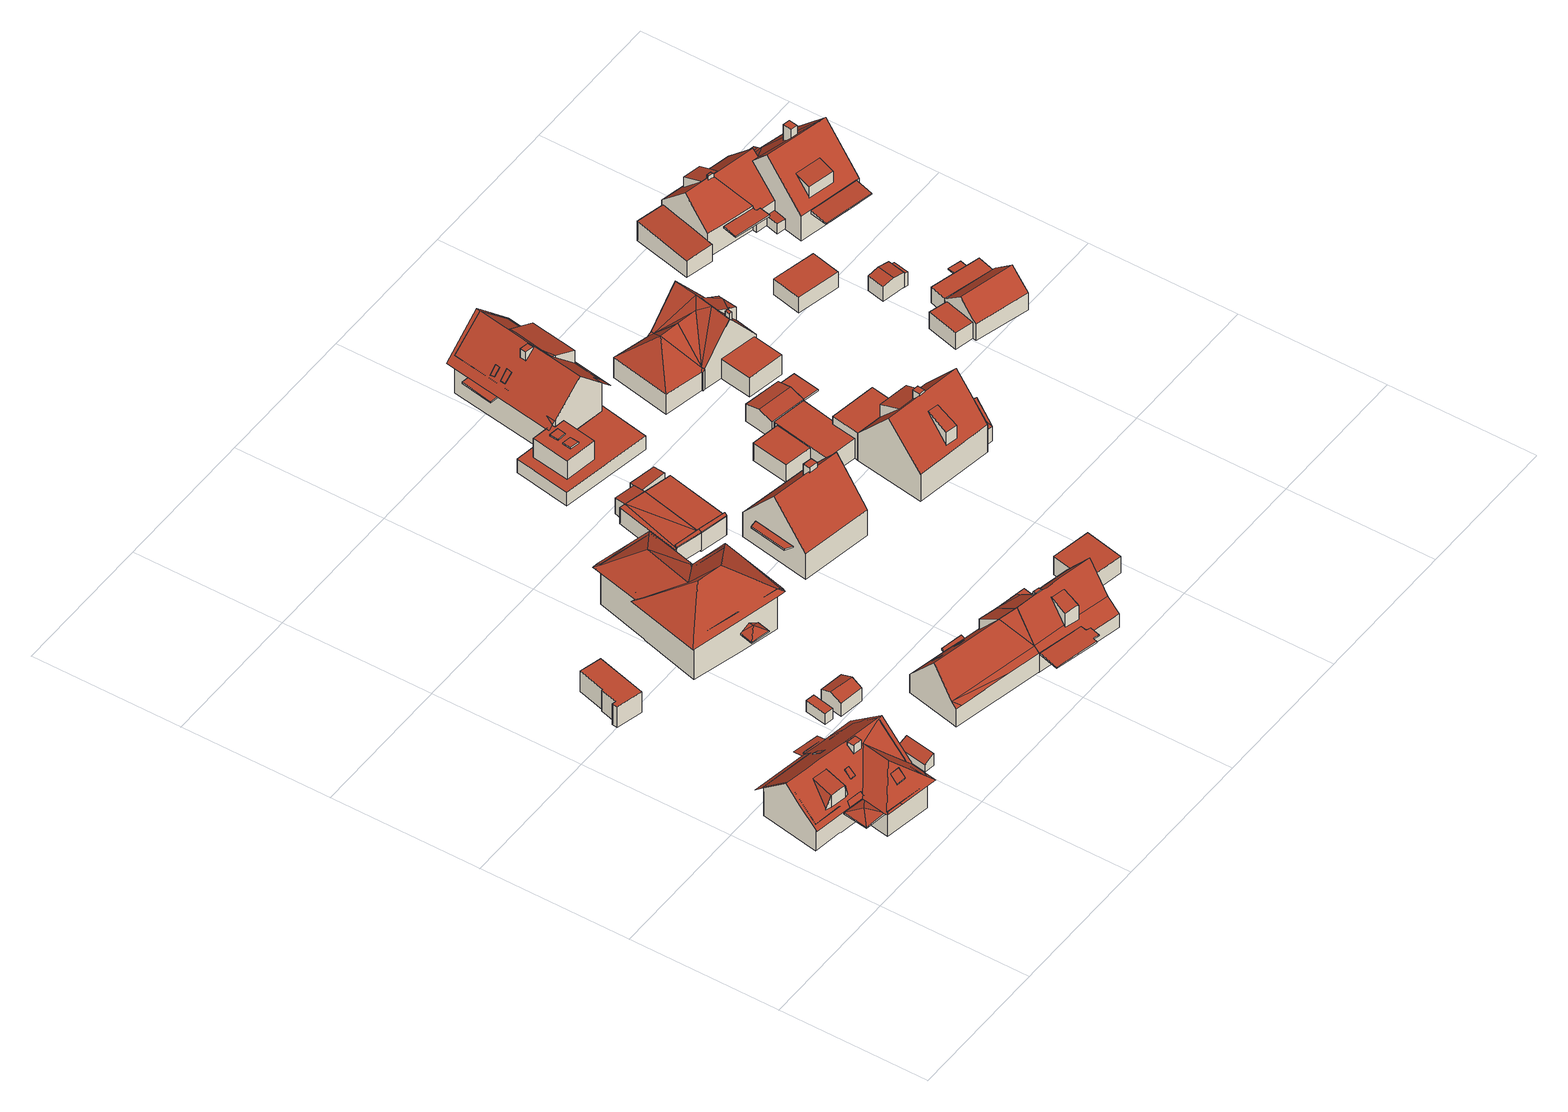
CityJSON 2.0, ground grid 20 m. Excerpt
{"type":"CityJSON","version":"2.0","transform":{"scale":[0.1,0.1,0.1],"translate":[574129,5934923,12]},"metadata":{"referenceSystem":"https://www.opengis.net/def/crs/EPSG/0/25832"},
"CityObjects":{
"building1":{"type":"Building","attributes":{"Grundfläche 2D":"144.623193","Grundhöhe NN":"14.460"},"children":["building1-1","building1-2","building1-3","building1-4","building1-5","building1-6"],"geometry":[{"type":"Solid","lod":"3","boundaries":[[[[0,1,2,3,4,5,6]],[[7,8,9,10,11,4,3,2,12,13,14,15,16]],[[17,18,1,0,6]],[[2,1,18,17,19,20]],[[21,2,20,19,22,23,24]],[[25,14,13,12,2,21,24]],[[26,27,28,29,8,7,16,15,14,25,24,30,31,32]],[[31,33,34,27,26,32]],[[35,36,37,38,39]],[[40,41,42,26,43,35,39,44]],[[45,46,47,42,41]],[[48,7,49,46,45,50]],[[51,52,53,54,55,56,48,50,57]],[[58,59,60,61,0,62,3,53,52,63]],[[64,61,60,65]],[[66,18,64,65,67]],[[20,66,67,68]],[[69,70,25,21,71,20,68]],[[72,70,69,73]],[[37,32,74,72,73,75,76,38]],[[59,58,63,52,51,57,50,45,41,40,44,39,38,76,75,73,69,68,67,65,60]],[[7,48,56,55,54,53,3,4,11,10,9,8]],[[4,3,62,0,5]],[[5,61,6]],[[0,61,5]],[[17,6,61,64,18]],[[19,17,18,66,20]],[[20,71,21,24,23,22,19]],[[32,31,30,24,25,70,72,74]],[[24,21,25]],[[37,36,35,43,26,27,34,33,31,32]],[[47,46,49,7,8,29,28,27,26,42]]]],"semantics":{"surfaces":[{"type":"RoofSurface"},{"type":"WallSurface"},{"type":"GroundSurface"}],"values":[[0,0,0,0,0,0,0,0,1,1,1,1,1,1,1,1,1,1,1,1,2,0,0,0,0,0,0,0,0,0,0,0]]}}]},
"building1-1":{"type":"BuildingInstallation","parents":["building1"],"geometry":[{"type":"MultiSurface","lod":"3","boundaries":[[[77,78,79,80]],[[81,82,77,80]],[[82,83,78,77]],[[79,78,83,12,84]],[[13,81,80,79,84]]],"semantics":{"surfaces":[{"type":"RoofSurface"},{"type":"WallSurface"}],"values":[0,1,1,1,1]}}]},
"building1-2":{"type":"BuildingInstallation","parents":["building1"],"geometry":[{"type":"MultiSurface","lod":"3","boundaries":[[[85,86,87,88]],[[85,88,89,90]],[[91,89,88,87]],[[86,85,90,92]],[[92,91,87,86]]],"semantics":{"surfaces":[{"type":"RoofSurface"},{"type":"WallSurface"}],"values":[0,1,1,1,1]}}]},
"building1-3":{"type":"BuildingInstallation","parents":["building1"],"geometry":[{"type":"MultiSurface","lod":"3","boundaries":[[[93,94,95,96]],[[96,95,97,98]],[[93,96,98,99]],[[94,93,99,100]],[[95,94,100,97]]],"semantics":{"surfaces":[{"type":"RoofSurface"},{"type":"WallSurface"}],"values":[0,1,1,1,1]}}]},
"building1-4":{"type":"BuildingInstallation","parents":["building1"],"geometry":[{"type":"MultiSurface","lod":"3","boundaries":[[[101,102,103,104,105,106,107,108,109]],[[105,110,106]],[[110,107,106]],[[102,111,103]],[[103,111,112]],[[103,112,113,105,104]],[[110,105,113]]],"semantics":{"surfaces":[{"type":"RoofSurface"},{"type":"WallSurface"}],"values":[0,0,0,0,1,1,1]}}]},
"building1-5":{"type":"BuildingInstallation","parents":["building1"],"geometry":[{"type":"MultiSurface","lod":"3","boundaries":[[[114,115,116,117]],[[115,114,118,119]],[[117,116,120,121]],[[114,117,121,118]],[[116,115,119,120]]],"semantics":{"surfaces":[{"type":"RoofSurface"},{"type":"WallSurface"}],"values":[0,1,1,1,1]}}]},
"building1-6":{"type":"BuildingInstallation","parents":["building1"],"geometry":[{"type":"MultiSurface","lod":"3","boundaries":[[[122,123,124]],[[123,122,125,126]],[[124,127,122]],[[125,122,127]],[[124,123,128,129]],[[130,127,124,129]],[[125,127,130,131]],[[125,131,132,128,123,126]],[[128,132,131,130,129]]],"semantics":{"surfaces":[{"type":"RoofSurface"},{"type":"WallSurface"},{"type":"OuterCeilingSurface"}],"values":[0,0,0,0,1,1,1,1,2]}}]},
"building2":{"type":"Building","attributes":{"Grundfläche 2D":"21.854459","Grundhöhe NN":"14.136"},"geometry":[{"type":"Solid","lod":"3","boundaries":[[[[133,134,135,136,137,138,139,140]],[[135,134,141,142]],[[136,135,142,143]],[[137,136,143,144]],[[138,137,144,145]],[[139,138,145,146]],[[140,139,146,147]],[[133,140,147,148]],[[134,133,148,141]],[[141,148,147,146,145,144,143,142]]]],"semantics":{"surfaces":[{"type":"RoofSurface"},{"type":"WallSurface"},{"type":"GroundSurface"}],"values":[[0,1,1,1,1,1,1,1,1,2]]}}]},
"building3":{"type":"Building","attributes":{"Grundfläche 2D":"6.042945","Grundhöhe NN":"14.460"},"geometry":[{"type":"Solid","lod":"3","boundaries":[[[[149,150,151,152]],[[153,154,152,151]],[[154,155,149,152]],[[155,156,150,149]],[[156,153,151,150]],[[156,155,154,153]]]],"semantics":{"surfaces":[{"type":"RoofSurface"},{"type":"WallSurface"},{"type":"GroundSurface"}],"values":[[0,1,1,1,1,2]]}}]},
"building4":{"type":"Building","attributes":{"Grundfläche 2D":"3.688129","Grundhöhe NN":"14.318"},"geometry":[{"type":"Solid","lod":"3","boundaries":[[[[157,158,159,160]],[[161,162,160,159]],[[162,163,157,160]],[[163,164,158,157]],[[164,161,159,158]],[[164,163,162,161]]]],"semantics":{"surfaces":[{"type":"RoofSurface"},{"type":"WallSurface"},{"type":"GroundSurface"}],"values":[[0,1,1,1,1,2]]}}]},
"building5":{"type":"Building","attributes":{"Grundfläche 2D":"10.468115","Grundhöhe NN":"14.235"},"geometry":[{"type":"Solid","lod":"3","boundaries":[[[[165,166,167,168]],[[169,165,168,170]],[[170,168,167,171,172]],[[169,170,172,173]],[[166,165,169,173,174]],[[167,166,174,171]],[[172,171,174,173]]]],"semantics":{"surfaces":[{"type":"RoofSurface"},{"type":"WallSurface"},{"type":"GroundSurface"}],"values":[[0,0,1,1,1,1,2]]}}]},
"building6":{"type":"Building","attributes":{"Grundfläche 2D":"159.692305","Grundhöhe NN":"14.074"},"children":["building6-1"],"geometry":[{"type":"Solid","lod":"3","boundaries":[[[[175,176,177,178,179,180]],[[176,175,180,181,182,183,184,185]],[[186,180,179,178,187,188]],[[189,187,190,191,192]],[[187,189,192,186,188]],[[191,190,193,194,195,196,192]],[[197,186,192,196,195,198,199]],[[186,197,199,200,201]],[[181,202,200,183,182]],[[180,186,201,200,202,181]],[[203,179,204,205,206]],[[207,189,188,203,206,208]],[[209,191,207,208,210]],[[211,212,213,214,182,202,201,197,215,196,209,210,216]],[[217,218,219,214,213,220,221]],[[205,204,175,217,221]],[[221,220,213,212,211,216,210,208,206,205]],[[176,185,177]],[[177,185,217,175]],[[179,178,177,175,204]],[[203,188,187,178,179]],[[187,189,207,190]],[[187,188,189]],[[190,207,193]],[[193,191,209,194]],[[207,191,193]],[[194,198,195]],[[198,194,209,196]],[[199,198,196,215,197]],[[201,200,199,197]],[[200,202,182,183]],[[202,200,201]],[[214,219,218,217,185,184,183,182]]]],"semantics":{"surfaces":[{"type":"RoofSurface"},{"type":"WallSurface"},{"type":"GroundSurface"}],"values":[[0,0,0,0,0,0,0,0,0,0,1,1,1,1,1,1,2,0,0,0,0,0,0,0,0,0,0,0,0,0,0,0,0]]}}]},
"building6-1":{"type":"BuildingInstallation","parents":["building6"],"geometry":[{"type":"MultiSurface","lod":"3","boundaries":[[[222,223,224]],[[225,222,224]],[[226,224,223]],[[227,224,226]],[[227,225,224]],[[228,223,222,229]],[[226,223,228,230]],[[230,231,227,226]],[[229,222,225,227,231]],[[229,231,230,228]]],"semantics":{"surfaces":[{"type":"RoofSurface"},{"type":"WallSurface"},{"type":"OuterCeilingSurface"}],"values":[0,0,0,0,0,1,1,1,1,2]}}]},
"building7":{"type":"Building","attributes":{"Grundfläche 2D":"95.087217","Grundhöhe NN":"14.349"},"children":["building7-1","building7-2","building7-3","building7-4"],"geometry":[{"type":"Solid","lod":"3","boundaries":[[[[232,233,234,235,236,237,238,239,240]],[[235,234,241]],[[242,243,234,233]],[[241,234,243]],[[244,245,242]],[[245,246,242]],[[246,247,243,242]],[[240,239,238,248,249,232]],[[250,244,242,233,232,249,251]],[[247,246,245,244,250,252]],[[248,238,237,236,235,241,243,247,252,253]],[[248,253,252,250,251,249]]]],"semantics":{"surfaces":[{"type":"RoofSurface"},{"type":"WallSurface"},{"type":"GroundSurface"}],"values":[[0,0,0,0,0,0,0,1,1,1,1,2]]}}]},
"building7-1":{"type":"BuildingInstallation","parents":["building7"],"geometry":[{"type":"MultiSurface","lod":"3","boundaries":[[[254,255,256,257,258,259]],[[256,255,260]],[[261,262,254,259]],[[259,258,257,263,261]],[[255,254,262,264]],[[264,265,260,255]],[[257,256,260,265,263]]],"semantics":{"surfaces":[{"type":"RoofSurface"},{"type":"WallSurface"}],"values":[0,0,1,1,1,1,1]}}]},
"building7-2":{"type":"BuildingInstallation","parents":["building7"],"geometry":[{"type":"MultiSurface","lod":"3","boundaries":[[[266,267,235,268,269]],[[269,268,236,270]],[[266,269,270,271]],[[235,267,266,271,272]],[[235,236,268]]],"semantics":{"surfaces":[{"type":"RoofSurface"},{"type":"WallSurface"}],"values":[0,1,1,1,1]}}]},
"building7-3":{"type":"BuildingInstallation","parents":["building7"],"geometry":[{"type":"MultiSurface","lod":"3","boundaries":[[[273,274,275,276]],[[275,274,277,278]],[[274,273,279,277]],[[276,275,278,280]],[[273,276,280,279]]],"semantics":{"surfaces":[{"type":"RoofSurface"},{"type":"WallSurface"}],"values":[0,1,1,1,1]}}]},
"building7-4":{"type":"BuildingInstallation","parents":["building7"],"geometry":[{"type":"MultiSurface","lod":"3","boundaries":[[[281,282,240,239]],[[283,284,240,282]],[[284,285,239,240]],[[285,286,281,239]],[[286,283,282,281]],[[283,286,285,284]]],"semantics":{"surfaces":[{"type":"RoofSurface"},{"type":"WallSurface"},{"type":"OuterCeilingSurface"}],"values":[0,1,1,1,1,2]}}]},
"building8":{"type":"Building","attributes":{"Grundfläche 2D":"89.660146","Grundhöhe NN":"14.212"},"children":["building8-1","building8-2","building8-3","building8-4","building8-5"],"geometry":[{"type":"Solid","lod":"3","boundaries":[[[[287,288,289,290,291,292,293,294,295,243,296,247]],[[297,298,299,241,243,295,294,293,300,301]],[[302,303,297,301,300]],[[304,305,238,237,236,235,299,298,297,303]],[[241,299,235]],[[247,306,307,308,309,289,288,287]],[[310,290,289,309,308]],[[292,291,290,310,311]],[[293,292,311,312]],[[300,293,312,313]],[[302,300,313,314]],[[238,305,304,303,302,314,315]],[[306,247,296,243,241,235,236,237,238,315,316]],[[311,310,308,307,306,316,315,314,313,312]]]],"semantics":{"surfaces":[{"type":"RoofSurface"},{"type":"WallSurface"},{"type":"GroundSurface"}],"values":[[0,0,0,0,0,1,1,1,1,1,1,1,1,2]]}}]},
"building8-1":{"type":"BuildingInstallation","parents":["building8"],"geometry":[{"type":"MultiSurface","lod":"3","boundaries":[[[317,318,319,320,321,322,323,324]],[[320,325,326,322,321]],[[326,294,327,324,323,322]],[[320,319,318,295,325]]],"semantics":{"surfaces":[{"type":"RoofSurface"},{"type":"WallSurface"}],"values":[0,1,1,1]}}]},
"building8-2":{"type":"BuildingInstallation","parents":["building8"],"geometry":[{"type":"MultiSurface","lod":"3","boundaries":[[[328,268,235,329,330,331,332]],[[268,328,333,334]],[[335,330,329]],[[235,268,236]],[[336,337,335,329,235]],[[338,339,340,341,342,334,333,328,332,331]],[[342,236,268,334]]],"semantics":{"surfaces":[{"type":"RoofSurface"},{"type":"WallSurface"}],"values":[0,0,0,1,1,1,1]}}]},
"building8-3":{"type":"BuildingInstallation","parents":["building8"],"geometry":[{"type":"MultiSurface","lod":"3","boundaries":[[[343,344,345,346,347,348,349]],[[330,335,346,345]],[[350,347,346,335,337]],[[331,330,345,344]],[[348,347,350,298]],[[298,351,349,348]],[[351,338,331,344,343,349]]],"semantics":{"surfaces":[{"type":"RoofSurface"},{"type":"WallSurface"}],"values":[0,1,1,1,1,1,1]}}]},
"building8-4":{"type":"BuildingInstallation","parents":["building8"],"geometry":[{"type":"MultiSurface","lod":"3","boundaries":[[[352,353,354,355,356,287,357,358]],[[355,354,359,360]],[[356,355,360,309,289]],[[356,289,309,361,287]],[[357,287,361,362]],[[358,357,362,363]],[[352,358,363,364]],[[365,353,352,364]],[[354,353,365,359]],[[365,364,363,362,361,309,360,359]]],"semantics":{"surfaces":[{"type":"RoofSurface"},{"type":"WallSurface"},{"type":"OuterCeilingSurface"}],"values":[0,1,1,1,1,1,1,1,1,2]}}]},
"building8-5":{"type":"BuildingInstallation","parents":["building8"],"geometry":[{"type":"MultiSurface","lod":"3","boundaries":[[[366,367,368,369]],[[370,371,369,368]],[[371,372,366,369]],[[372,373,367,366]],[[373,370,368,367]],[[373,372,371,370]]],"semantics":{"surfaces":[{"type":"RoofSurface"},{"type":"WallSurface"},{"type":"OuterCeilingSurface"}],"values":[0,1,1,1,1,2]}}]},
"building9":{"type":"Building","attributes":{"Grundfläche 2D":"34.909326","Grundhöhe NN":"14.170"},"children":["building9-1"],"geometry":[{"type":"Solid","lod":"3","boundaries":[[[[374,375,376,377,378]],[[379,375,374]],[[377,376,375,380,381]],[[382,379,374,378,383,384]],[[380,375,379,382,385]],[[381,380,385,386]],[[378,377,387,383]],[[377,381,386,387]],[[385,382,384,383,387,386]]]],"semantics":{"surfaces":[{"type":"RoofSurface"},{"type":"WallSurface"},{"type":"GroundSurface"}],"values":[[0,0,0,1,1,1,1,1,2]]}}]},
"building9-1":{"type":"BuildingInstallation","parents":["building9"],"geometry":[{"type":"MultiSurface","lod":"3","boundaries":[[[388,389,390,391]],[[391,390,374,376]],[[388,391,376,377]],[[389,388,377,378]],[[390,389,378,374]]],"semantics":{"surfaces":[{"type":"RoofSurface"},{"type":"WallSurface"}],"values":[0,1,1,1,1]}}]},
"building10":{"type":"Building","attributes":{"Grundfläche 2D":"5.258927","Grundhöhe NN":"13.936"},"geometry":[{"type":"Solid","lod":"3","boundaries":[[[[392,375,379,393]],[[394,395,393,379]],[[395,396,392,393]],[[396,397,375,392]],[[397,394,379,375]],[[397,396,395,394]]]],"semantics":{"surfaces":[{"type":"RoofSurface"},{"type":"WallSurface"},{"type":"GroundSurface"}],"values":[[0,1,1,1,1,2]]}}]},
"building11":{"type":"Building","attributes":{"Grundfläche 2D":"34.733844","Grundhöhe NN":"13.936"},"children":["building11-1"],"geometry":[{"type":"Solid","lod":"3","boundaries":[[[[378,398,399,400,379,374]],[[401,402,403,400,399,398]],[[403,394,379,400]],[[394,404,405,378,374,379]],[[405,401,398,378]],[[394,403,402,401,405,404]]]],"semantics":{"surfaces":[{"type":"RoofSurface"},{"type":"WallSurface"},{"type":"GroundSurface"}],"values":[[0,1,1,1,1,2]]}}]},
"building11-1":{"type":"BuildingInstallation","parents":["building11"],"geometry":[{"type":"MultiSurface","lod":"3","boundaries":[[[406,407,390,389]],[[389,390,374,378]],[[406,389,378,398]],[[407,406,398,399]],[[390,407,399,374]]],"semantics":{"surfaces":[{"type":"RoofSurface"},{"type":"WallSurface"}],"values":[0,1,1,1,1]}}]},
"building12":{"type":"Building","attributes":{"Grundfläche 2D":"95.344847","Grundhöhe NN":"14.007"},"children":["building12-1","building12-2"],"geometry":[{"type":"Solid","lod":"3","boundaries":[[[[408,409,410,411,412,413]],[[414,415,413,412,411,410]],[[414,410,409,416,417]],[[415,414,417,418]],[[408,413,415,418,419]],[[409,408,419,416]],[[417,416,419,418]]]],"semantics":{"surfaces":[{"type":"RoofSurface"},{"type":"WallSurface"},{"type":"GroundSurface"}],"values":[[0,0,1,1,1,1,2]]}}]},
"building12-1":{"type":"BuildingInstallation","parents":["building12"],"geometry":[{"type":"MultiSurface","lod":"3","boundaries":[[[420,421,422,423,424,425,426]],[[427,412,428,422,421,420]],[[428,429,430,424,423,422]],[[431,426,425,424,430,411]],[[427,420,426,431]]],"semantics":{"surfaces":[{"type":"RoofSurface"},{"type":"WallSurface"}],"values":[0,1,1,1,1]}}]},
"building12-2":{"type":"BuildingInstallation","parents":["building12"],"geometry":[{"type":"MultiSurface","lod":"3","boundaries":[[[432,433,434,435]],[[432,436,437,433]],[[434,433,437,438]],[[435,434,438,439]],[[432,435,439,436]],[[437,436,439,438]]],"semantics":{"surfaces":[{"type":"RoofSurface"},{"type":"WallSurface"},{"type":"OuterCeilingSurface"}],"values":[0,1,1,1,1,2]}}]},
"building13":{"type":"Building","attributes":{"Grundfläche 2D":"6.485748","Grundhöhe NN":"13.936"},"geometry":[{"type":"Solid","lod":"3","boundaries":[[[[440,441,442,443]],[[444,445,443,442]],[[445,446,440,443]],[[446,447,441,440]],[[447,444,442,441]],[[447,446,445,444]]]],"semantics":{"surfaces":[{"type":"RoofSurface"},{"type":"WallSurface"},{"type":"GroundSurface"}],"values":[[0,1,1,1,1,2]]}}]},
"building14":{"type":"Building","attributes":{"Grundfläche 2D":"26.685757","Grundhöhe NN":"14.212"},"geometry":[{"type":"Solid","lod":"3","boundaries":[[[[448,449,450,451]],[[452,453,451,450]],[[453,454,448,451]],[[454,455,449,448]],[[455,452,450,449]],[[455,454,453,452]]]],"semantics":{"surfaces":[{"type":"RoofSurface"},{"type":"WallSurface"},{"type":"GroundSurface"}],"values":[[0,1,1,1,1,2]]}}]},
"building15":{"type":"Building","attributes":{"Grundfläche 2D":"85.149191","Grundhöhe NN":"12.165"},"children":["building15-1","building15-2"],"geometry":[{"type":"MultiSurface","lod":"3","boundaries":[[[456,457,458,459,460,461],[462,463,464,465],[466,467,468,469]],[[470,471,472,473,474,475,476,477,478,479,480,481,482]],[[474,483,461,460]],[[483,478,456,461]],[[478,477,457,456]],[[458,457,477,476]],[[476,475,459,458]],[[475,474,460,459]],[[471,470,484,485]],[[472,471,485,486]],[[487,483,474,473,472,486,488]],[[489,479,478,483,487,490]],[[480,479,489,491]],[[481,480,491,492]],[[482,481,492,493]],[[470,482,493,484]],[[485,484,493,492,491,489,490,487,488,486]]],"semantics":{"surfaces":[{"type":"RoofSurface"},{"type":"WallSurface"},{"type":"GroundSurface"}],"values":[0,0,1,1,1,1,1,1,1,1,1,1,1,1,1,1,2]}}]},
"building15-1":{"type":"BuildingInstallation","parents":["building15"],"geometry":[{"type":"MultiSurface","lod":"3","boundaries":[[[494,495,496,497]],[[495,494,468,467]],[[496,495,467,466]],[[497,496,466,469]],[[494,497,469,468]]],"semantics":{"surfaces":[{"type":"RoofSurface"},{"type":"WallSurface"}],"values":[0,1,1,1,1]}}]},
"building15-2":{"type":"BuildingInstallation","parents":["building15"],"geometry":[{"type":"MultiSurface","lod":"3","boundaries":[[[498,499,500,501]],[[501,500,464,463]],[[498,501,463,462]],[[499,498,462,465]],[[500,499,465,464]]],"semantics":{"surfaces":[{"type":"RoofSurface"},{"type":"WallSurface"}],"values":[0,1,1,1,1]}}]},
"building16":{"type":"Building","attributes":{"Grundfläche 2D":"128.712840","Grundhöhe NN":"12.333"},"children":["building16-1","building16-2","building16-3","building16-4"],"geometry":[{"type":"Solid","lod":"3","boundaries":[[[[502,503,504,505,506,507,508,509]],[[504,510,505]],[[511,512,513,514,515,516,517,518,519]],[[520,521,522,510,504,516,515,523]],[[519,518,517,516,504,503,502,509,524,525,521,526,527]],[[521,525,522]],[[524,509,508]],[[522,505,510]],[[522,525,507,506,505]],[[508,507,525,524]],[[514,528,529,530,531]],[[532,523,515,514,531,533]],[[534,523,532,535]],[[536,534,535,537]],[[538,536,537,539]],[[530,529,518,538,539]],[[531,530,539,537,535,532,533]],[[518,529,528,514,513,512,511,519]],[[520,523,534,536,538,518,519,527,526,521]]]],"semantics":{"surfaces":[{"type":"RoofSurface"},{"type":"WallSurface"},{"type":"GroundSurface"}],"values":[[0,0,0,0,0,0,1,1,1,1,1,1,1,1,1,1,2,0,0]]}}]},
"building16-1":{"type":"BuildingInstallation","parents":["building16"],"geometry":[{"type":"MultiSurface","lod":"3","boundaries":[[[540,541,542,543]],[[543,542,544,545]],[[540,543,545,546]],[[541,540,546,547]],[[542,541,547,544]]],"semantics":{"surfaces":[{"type":"RoofSurface"},{"type":"WallSurface"}],"values":[0,1,1,1,1]}}]},
"building16-2":{"type":"BuildingInstallation","parents":["building16"],"geometry":[{"type":"MultiSurface","lod":"3","boundaries":[[[548,549,550,551]],[[552,553,549,548]],[[554,550,549,553]],[[551,550,554,555]],[[555,552,548,551]]],"semantics":{"surfaces":[{"type":"RoofSurface"},{"type":"WallSurface"}],"values":[0,1,1,1,1]}}]},
"building16-3":{"type":"BuildingInstallation","parents":["building16"],"geometry":[{"type":"MultiSurface","lod":"3","boundaries":[[[556,557,558,559]],[[556,559,560,561]],[[559,558,562,560]],[[557,556,561,563]],[[558,557,563,562]]],"semantics":{"surfaces":[{"type":"RoofSurface"},{"type":"WallSurface"}],"values":[0,1,1,1,1]}}]},
"building16-4":{"type":"BuildingInstallation","parents":["building16"],"geometry":[{"type":"MultiSurface","lod":"3","boundaries":[[[564,565,566,567]],[[565,564,568,569]],[[566,565,569,570]],[[567,566,570,571]],[[564,567,571,568]],[[569,568,571,570]]],"semantics":{"surfaces":[{"type":"RoofSurface"},{"type":"WallSurface"},{"type":"OuterCeilingSurface"}],"values":[0,1,1,1,1,2]}}]},
"building17":{"type":"Building","attributes":{"Grundfläche 2D":"82.505100","Grundhöhe NN":"13.461"},"geometry":[{"type":"Solid","lod":"3","boundaries":[[[[572,573,574,575]],[[576,577,578,579,580,581,582]],[[583,584,585,586]],[[572,575,587,588]],[[573,572,588,589]],[[574,573,589,590]],[[578,577,591,592]],[[579,578,592,593]],[[574,590,594,580,579,593,587,575]],[[595,582,581,580,594,596]],[[583,586,597,598]],[[576,584,583,598,591,577]],[[599,585,584,576,582,595]],[[586,585,599,597]],[[592,591,598,597,599,595,596,594,590,589,588,587,593]]]],"semantics":{"surfaces":[{"type":"RoofSurface"},{"type":"WallSurface"},{"type":"GroundSurface"}],"values":[[0,0,0,1,1,1,1,1,1,1,1,1,1,1,2]]}}]},
"building18":{"type":"Building","attributes":{"Grundfläche 2D":"116.165941","Grundhöhe NN":"13.720"},"children":["building18-1","building18-2"],"geometry":[{"type":"Solid","lod":"3","boundaries":[[[[600,601,602,603]],[[604,605,606,607],[603,602,608,609]],[[610,605,604,611]],[[612,613,614,615]],[[616,617,615,614]],[[616,618,617]],[[618,619,620]],[[618,620,617]],[[602,601,608]],[[600,603,609]],[[609,608,601,600]],[[611,604,607,621,622]],[[610,611,622,623]],[[619,618,616,614,613,624,625,606,605,610,623,626]],[[607,606,625,621]],[[612,615,627,628]],[[613,612,628,624]],[[629,620,619,626]],[[627,615,617,620,629,630]],[[629,626,623,622,621,625,624,628,627,630]]]],"semantics":{"surfaces":[{"type":"RoofSurface"},{"type":"WallSurface"},{"type":"GroundSurface"}],"values":[[0,0,0,0,0,0,0,0,1,1,1,1,1,1,1,1,1,1,1,2]]}}]},
"building18-1":{"type":"BuildingInstallation","parents":["building18"],"geometry":[{"type":"MultiSurface","lod":"3","boundaries":[[[631,632,633,634]],[[633,632,635]],[[631,634,636]],[[632,631,636,635]]],"semantics":{"surfaces":[{"type":"RoofSurface"},{"type":"WallSurface"}],"values":[0,1,1,1]}}]},
"building18-2":{"type":"BuildingInstallation","parents":["building18"],"geometry":[{"type":"MultiSurface","lod":"3","boundaries":[[[637,638,639,640,641]],[[642,643,639,638]],[[639,643,644,640]],[[644,645,641,640]],[[645,646,637,641]],[[638,637,646,642]]],"semantics":{"surfaces":[{"type":"RoofSurface"},{"type":"WallSurface"}],"values":[0,1,1,1,1,1]}}]},
"building19":{"type":"Building","attributes":{"Grundfläche 2D":"20.456007","Grundhöhe NN":"13.461"},"children":["building19-1"],"geometry":[{"type":"Solid","lod":"3","boundaries":[[[[647,648,649,650,651]],[[652,647,651,653]],[[653,651,650,654,655]],[[653,655,656,657,652]],[[648,647,652,657,656,658,649]],[[650,649,658,654]],[[655,654,658,656]]]],"semantics":{"surfaces":[{"type":"RoofSurface"},{"type":"WallSurface"},{"type":"GroundSurface"}],"values":[[0,0,1,1,1,1,2]]}}]},
"building19-1":{"type":"BuildingInstallation","parents":["building19"],"geometry":[{"type":"MultiSurface","lod":"3","boundaries":[[[659,652,660,661]],[[659,662,657,652]],[[657,663,660,652]],[[661,660,663,664]],[[659,661,664,662]],[[657,662,664,663]]],"semantics":{"surfaces":[{"type":"RoofSurface"},{"type":"WallSurface"},{"type":"OuterCeilingSurface"}],"values":[0,1,1,1,1,2]}}]},
"building20":{"type":"Building","attributes":{"Grundfläche 2D":"48.122798","Grundhöhe NN":"13.105"},"geometry":[{"type":"Solid","lod":"3","boundaries":[[[[665,666,667,668,669]],[[670,665,671]],[[670,672,666,665]],[[670,671,673]],[[674,670,673,675]],[[676,675,673,677]],[[670,674,672]],[[678,679,677,673,671,665,669,668,680,681]],[[676,677,679,682]],[[675,676,682,683]],[[674,675,683,684]],[[672,674,684,685]],[[666,672,685,686]],[[667,666,686,687]],[[668,667,687,680]],[[685,684,683,682,679,678,681,680,687,686]]]],"semantics":{"surfaces":[{"type":"RoofSurface"},{"type":"WallSurface"},{"type":"GroundSurface"}],"values":[[0,0,0,0,0,0,0,1,1,1,1,1,1,1,1,2]]}}]},
"building21":{"type":"Building","attributes":{"Grundfläche 2D":"90.273342","Grundhöhe NN":"13.135"},"children":["building21-1","building21-2"],"geometry":[{"type":"Solid","lod":"3","boundaries":[[[[673,688,689,677]],[[673,690,688]],[[691,665,669,668,692,693]],[[691,690,665]],[[688,690,691]],[[671,690,673]],[[665,690,671]],[[694,695,696]],[[689,688,691,693,697,698,699,700,701,702],[696,695,694]],[[703,704,705,706]],[[707,708,709,710]],[[678,681,680,668,669,665,671,673,677,679]],[[709,711,712,698,697,693,692,668,680,713,710]],[[703,714,715,702,701,700,699,698,712,716,704]],[[679,677,689,702,715]],[[705,704,716,717]],[[706,705,717,718]],[[703,706,718,714]],[[707,710,713,719]],[[708,707,719,720]],[[709,708,720,711]],[[679,715,714,718,717,716,712,711,720,719,713,680,681,678]]]],"semantics":{"surfaces":[{"type":"RoofSurface"},{"type":"WallSurface"},{"type":"GroundSurface"}],"values":[[0,0,0,0,0,0,0,0,0,0,0,1,1,1,1,1,1,1,1,1,1,2]]}}]},
"building21-1":{"type":"BuildingInstallation","parents":["building21"],"geometry":[{"type":"MultiSurface","lod":"3","boundaries":[[[721,722,723,724,725]],[[725,726,727,728,729,730,721]],[[731,732,733,734,729,728]],[[735,723,722]],[[728,727,696]],[[728,696,695]],[[695,694,736,737,738,734,733,732,731,728]],[[738,739,740,741,735,722,721,730,729,734]]],"semantics":{"surfaces":[{"type":"RoofSurface"},{"type":"WallSurface"}],"values":[0,0,0,1,1,1,1,1]}}]},
"building21-2":{"type":"BuildingInstallation","parents":["building21"],"geometry":[{"type":"MultiSurface","lod":"3","boundaries":[[[742,743,744,745]],[[746,747,745,744]],[[742,745,747,748]],[[743,742,748,749]],[[749,746,744,743]]],"semantics":{"surfaces":[{"type":"RoofSurface"},{"type":"WallSurface"}],"values":[0,1,1,1,1]}}]},
"building22":{"type":"Building","attributes":{"Grundfläche 2D":"24.207405","Grundhöhe NN":"13.108"},"geometry":[{"type":"Solid","lod":"3","boundaries":[[[[750,751,752,753]],[[754,755,753,752]],[[755,756,750,753]],[[756,757,751,750]],[[757,754,752,751]],[[757,756,755,754]]]],"semantics":{"surfaces":[{"type":"RoofSurface"},{"type":"WallSurface"},{"type":"GroundSurface"}],"values":[[0,1,1,1,1,2]]}}]},
"building23":{"type":"Building","attributes":{"Grundfläche 2D":"69.457955","Grundhöhe NN":"13.065"},"children":["building23-1"],"geometry":[{"type":"Solid","lod":"3","boundaries":[[[[758,759,760,761,762,763]],[[764,765,766,760,759]],[[767,768,769,770]],[[771,772,773,774]],[[768,767,775,776]],[[769,768,776,777]],[[770,769,777,778]],[[774,779,780,765,764,759,758,781,782,771]],[[766,765,780,783]],[[761,760,766,783,784]],[[770,778,781,758,763,762,761,784,775,767]],[[772,771,782,785]],[[773,772,785,786]],[[774,773,786,779]],[[776,775,784,783,780,779,786,785,782,781,778,777]]]],"semantics":{"surfaces":[{"type":"RoofSurface"},{"type":"WallSurface"},{"type":"GroundSurface"}],"values":[[0,0,0,0,1,1,1,1,1,1,1,1,1,1,2]]}}]},
"building23-1":{"type":"BuildingInstallation","parents":["building23"],"geometry":[{"type":"MultiSurface","lod":"3","boundaries":[[[787,788,789,790]],[[791,792,790,789]],[[792,793,787,790]],[[793,794,788,787]],[[794,791,789,788]],[[794,793,792,791]]],"semantics":{"surfaces":[{"type":"RoofSurface"},{"type":"WallSurface"},{"type":"OuterCeilingSurface"}],"values":[0,1,1,1,1,2]}}]},
"building24":{"type":"Building","attributes":{"Grundfläche 2D":"8.068559","Grundhöhe NN":"13.129"},"geometry":[{"type":"Solid","lod":"3","boundaries":[[[[795,796,797,798]],[[798,799,800,795]],[[796,795,800,801,802]],[[797,796,802,803]],[[799,798,797,803,804]],[[800,799,804,801]],[[804,803,802,801]]]],"semantics":{"surfaces":[{"type":"RoofSurface"},{"type":"WallSurface"},{"type":"GroundSurface"}],"values":[[0,0,1,1,1,1,2]]}}]},
"building25":{"type":"Building","attributes":{"Grundfläche 2D":"1.276672","Grundhöhe NN":"12.881"},"geometry":[{"type":"Solid","lod":"3","boundaries":[[[[805,806,807,808]],[[809,810,808,807]],[[810,811,805,808]],[[811,812,806,805]],[[812,809,807,806]],[[812,811,810,809]]]],"semantics":{"surfaces":[{"type":"RoofSurface"},{"type":"WallSurface"},{"type":"GroundSurface"}],"values":[[0,1,1,1,1,2]]}}]},
"building26":{"type":"Building","attributes":{"Grundfläche 2D":"110.606301","Grundhöhe NN":"13.193"},"children":["building26-1","building26-2","building26-3","building26-4"],"geometry":[{"type":"Solid","lod":"3","boundaries":[[[[813,814,815,816,817,818]],[[818,817,816,819,820,821]],[[813,818,821,822,823,824,825]],[[826,827,828,829]],[[830,831,832,833,834]],[[825,824,835,836]],[[814,813,825,836,837]],[[815,814,837,838]],[[833,819,816,815,838,839,834]],[[840,821,820,819,833,841,842,843]],[[843,842,844,822,821,840]],[[829,823,822,844,845,826]],[[823,829,846,835,824]],[[829,828,847,846]],[[827,826,845,848]],[[828,827,848,847]],[[830,834,839,849]],[[831,830,849,850]],[[832,831,850,851]],[[841,833,832,851]],[[850,849,839,838,837,836,835,846,847,848,845,844,842,841,851]]]],"semantics":{"surfaces":[{"type":"RoofSurface"},{"type":"WallSurface"},{"type":"GroundSurface"}],"values":[[0,0,0,0,0,1,1,1,1,1,1,1,1,1,1,1,1,1,1,1,2]]}}]},
"building26-1":{"type":"BuildingInstallation","parents":["building26"],"geometry":[{"type":"MultiSurface","lod":"3","boundaries":[[[852,853,854,855,856,857,858]],[[853,852,859,860]],[[861,855,854,853,860,817]],[[861,862,863,857,856,855]],[[863,818,858,857]],[[852,858,818,859]]],"semantics":{"surfaces":[{"type":"RoofSurface"},{"type":"WallSurface"}],"values":[0,1,1,1,1,1]}}]},
"building26-2":{"type":"BuildingInstallation","parents":["building26"],"geometry":[{"type":"MultiSurface","lod":"3","boundaries":[[[864,865,866,867]],[[866,865,868]],[[869,864,867]],[[868,865,864,869]]],"semantics":{"surfaces":[{"type":"RoofSurface"},{"type":"WallSurface"}],"values":[0,1,1,1]}}]},
"building26-3":{"type":"BuildingInstallation","parents":["building26"],"geometry":[{"type":"MultiSurface","lod":"3","boundaries":[[[870,871,872,873]],[[871,870,874,875]],[[872,871,875,876]],[[873,872,876,877]],[[870,873,877,874]],[[875,874,877,876]]],"semantics":{"surfaces":[{"type":"RoofSurface"},{"type":"WallSurface"},{"type":"OuterCeilingSurface"}],"values":[0,1,1,1,1,2]}}]},
"building26-4":{"type":"BuildingInstallation","parents":["building26"],"geometry":[{"type":"MultiSurface","lod":"3","boundaries":[[[878,840,879,880,881,882]],[[878,882,883,884]],[[878,884,843,840]],[[840,843,885,879]],[[880,879,885,886]],[[881,880,886,887]],[[882,881,887,883]],[[843,884,883,887,886,885]]],"semantics":{"surfaces":[{"type":"RoofSurface"},{"type":"WallSurface"},{"type":"OuterCeilingSurface"}],"values":[0,1,1,1,1,1,1,2]}}]},
"building27":{"type":"Building","attributes":{"Grundfläche 2D":"96.696610","Grundhöhe NN":"13.129"},"children":["building27-1","building27-2","building27-3"],"geometry":[{"type":"Solid","lod":"3","boundaries":[[[[888,889,890,891]],[[890,892,825,893,894]],[[895,896,897,898]],[[825,892,899,900]],[[892,898,899]],[[898,897,899]],[[901,902,903,892,890]],[[825,891,890,894,893]],[[824,891,825]],[[899,904,900]],[[903,898,892]],[[899,897,904]],[[888,905,906,889]],[[901,890,889,906,907]],[[908,903,902,901,907,909]],[[898,903,908,910,895]],[[896,895,910,911]],[[904,897,896,911,912]],[[900,904,912,913]],[[825,900,913,914]],[[824,825,914,915]],[[888,891,824,915,916,905]],[[916,915,914,913,912,911,910,908,909,907,906,905]]]],"semantics":{"surfaces":[{"type":"RoofSurface"},{"type":"WallSurface"},{"type":"GroundSurface"}],"values":[[0,0,0,0,0,0,0,0,0,0,1,1,1,1,1,1,1,1,1,1,1,1,2]]}}]},
"building27-1":{"type":"BuildingInstallation","parents":["building27"],"geometry":[{"type":"MultiSurface","lod":"3","boundaries":[[[917,918,919,920]],[[893,921,918,917,922]],[[921,923,919,918]],[[894,924,920,919,923]],[[924,922,917,920]]],"semantics":{"surfaces":[{"type":"RoofSurface"},{"type":"WallSurface"}],"values":[0,1,1,1,1]}}]},
"building27-2":{"type":"BuildingInstallation","parents":["building27"],"geometry":[{"type":"MultiSurface","lod":"3","boundaries":[[[925,926,927,928]],[[926,925,929,930]],[[926,930,927]],[[925,928,929]]],"semantics":{"surfaces":[{"type":"RoofSurface"},{"type":"WallSurface"}],"values":[0,1,1,1]}}]},
"building27-3":{"type":"BuildingInstallation","parents":["building27"],"geometry":[{"type":"MultiSurface","lod":"3","boundaries":[[[931,932,933,934]],[[935,936,934,933]],[[936,937,931,934]],[[937,938,932,931]],[[938,935,933,932]],[[938,937,936,935]]],"semantics":{"surfaces":[{"type":"RoofSurface"},{"type":"WallSurface"},{"type":"OuterCeilingSurface"}],"values":[0,1,1,1,1,2]}}]}
},
"vertices":[
[77,43,63],[118,69,94],[125,107,94],[84,80,63],[80,78,61],[74,45,61],[74,40,61],[20,136,103],[17,137,103],[13,116,84],[9,90,61],[51,83,61],[120,111,96],[113,117,100],[109,120,103],[69,128,103],[49,131,103],[150,27,61],[141,38,70],[156,65,61],[153,69,64],[160,110,102],[158,65,61],[159,68,63],[166,110,103],[161,111,103],[103,171,61],[99,171,61],[25,184,61],[24,175,69],[175,158,61],[135,165,61],[133,165,61],[137,177,58],[101,184,58],[103,173,60],[107,173,60],[133,168,60],[133,168,25],[103,173,25],[103,171,25],[101,161,25],[101,161,69],[103,172,61],[103,172,25],[27,174,25],[27,174,69],[89,164,69],[13,95,66],[26,170,73],[13,95,25],[53,88,25],[84,83,25],[84,83,66],[79,84,66],[53,88,66],[51,89,66],[51,89,25],[83,77,25],[77,43,25],[77,42,25],[77,42,63],[83,77,63],[84,80,25],[139,31,63],[139,31,25],[146,70,70],[146,70,25],[153,69,25],[167,150,25],[167,150,68],[154,73,68],[131,156,69],[131,156,25],[132,160,65],[132,160,25],[133,165,25],
[107,108,105],[119,106,105],[121,115,105],[108,117,105],[108,117,100],[107,108,92],[119,106,92],[121,115,100],
[93,153,79],[91,142,88],[98,140,88],[100,151,79],[100,151,78],[93,153,78],[98,140,87],[91,142,87],
[108,50,76],[121,48,76],[122,58,86],[110,60,85],[122,58,85],[110,60,84],[108,50,75],[121,48,75],
[50,122,95],[47,122,95],[42,94,88],[55,92,88],[64,90,88],[64,91,88],[68,119,95],[67,119,95],[66,119,95],[69,90,70],[35,96,70],[42,94,69],[64,90,69],
[84,96,78],[91,95,79],[92,104,87],[85,105,87],[84,96,77],[91,95,78],[92,104,86],[85,105,86],
[65,65,66],[77,44,60],[83,77,60],[46,49,60],[74,45,60],[51,83,60],[77,44,58],[83,77,58],[51,83,58],[46,49,58],[74,45,58],
[108,447,53],[79,455,53],[69,418,53],[67,418,53],[61,395,53],[56,396,53],[55,389,53],[90,380,53],[79,455,21],[69,418,21],[67,418,21],[61,395,21],[56,396,21],[55,389,21],[90,380,21],[108,447,21],
[185,65,36],[199,63,43],[206,104,43],[192,107,36],[206,104,25],[192,107,25],[185,65,25],[199,63,25],
[199,198,39],[204,227,40],[192,229,40],[187,200,39],[192,229,23],[187,200,23],[199,198,23],[204,227,23],
[244,203,49],[246,219,42],[214,224,42],[211,209,49],[241,188,42],[208,193,42],[214,224,22],[208,193,22],[241,188,22],[246,219,22],
[284,331,83],[289,323,79],[291,328,79],[315,421,79],[304,414,85],[253,384,115],[218,392,115],[166,362,85],[155,355,79],[229,337,79],[283,324,79],[216,403,108],[267,432,79],[261,429,82],[263,437,82],[284,501,79],[276,496,83],[233,469,109],[280,502,79],[208,520,79],[201,521,79],[206,513,83],[189,447,82],[200,516,79],[185,453,79],[180,455,79],[188,443,85],[187,442,86],[260,426,84],[306,414,83],[306,414,21],[260,426,21],[279,495,81],[279,495,21],[207,514,83],[207,514,21],[187,442,21],[166,362,21],[166,361,21],[166,361,84],[191,455,83],[188,443,21],[284,330,83],[232,343,83],[228,345,84],[232,343,21],[284,330,21],
[231,344,50],[226,325,50],[242,334,58],[243,340,58],[252,319,50],[256,337,50],[226,325,48],[231,344,48],[252,319,48],[256,337,48],
[281,151,51],[273,113,96],[371,92,96],[397,88,94],[403,117,59],[404,122,54],[405,124,51],[363,133,51],[333,140,51],[397,86,96],[267,85,57],[391,59,57],[265,78,51],[273,76,51],[344,61,51],[389,51,51],[405,124,23],[281,151,23],[265,78,23],[267,85,23],[389,51,23],[404,122,23],
[302,135,65],[300,126,76],[301,125,76],[306,124,76],[307,128,71],[308,133,65],[300,125,76],[308,133,64],[302,135,64],[306,124,75],[300,126,75],[300,125,75],
[371,94,95],[372,93,95],[403,117,74],[377,123,75],[377,123,59],[371,94,94],[372,93,94],
[333,119,75],[340,118,75],[342,127,64],[335,128,64],[340,118,74],[342,127,63],[333,119,74],[335,128,63],
[365,139,51],[335,145,51],[335,145,49],[333,140,49],[363,133,49],[365,139,49],
[390,51,51],[435,41,50],[451,37,50],[449,29,44],[455,27,44],[498,18,43],[502,36,57],[456,46,57],[436,50,57],[390,55,54],[442,77,96],[435,79,96],[426,81,96],[508,64,96],[462,74,96],[516,100,51],[464,111,51],[444,116,51],[434,118,51],[389,51,22],[390,51,22],[451,37,22],[451,37,49],[449,29,22],[498,18,22],[502,36,22],[508,64,22],[516,100,22],[405,124,22],[404,122,22],
[457,67,86],[441,70,86],[436,50,78],[436,48,77],[453,44,77],[455,43,77],[456,46,78],[460,67,86],[436,48,55],[455,43,55],[460,65,84],
[431,103,80],[425,82,95],[427,83,94],[427,85,93],[431,102,81],[431,104,79],[433,111,75],[426,82,95],[425,82,94],[426,82,94],[427,85,91],[431,102,69],[431,103,68],[431,104,67],[433,111,59],
[434,83,98],[427,85,98],[427,83,98],[426,82,98],[426,81,98],[435,79,98],[435,83,98],[426,81,95],[435,83,91],
[443,15,51],[451,13,51],[455,27,51],[449,29,51],[451,37,51],[382,23,51],[441,9,51],[455,27,49],[449,29,49],[390,51,49],[382,23,49],[441,9,49],[443,15,49],[451,13,49],
[446,128,49],[444,116,49],[464,111,49],[467,124,49],[464,111,47],[467,124,47],[446,128,47],[444,116,47],
[341,474,47],[332,566,47],[306,482,47],[305,479,47],[340,470,47],[360,559,47],[324,568,47],[302,479,47],[360,559,22],[340,470,22],[341,474,22],[324,568,22],[302,479,22],[305,479,22],
[305,479,49],[340,470,49],[341,474,51],[306,482,50],
[337,583,43],[365,577,43],[360,559,19],[365,577,19],[337,583,19],[332,566,19],
[378,462,47],[379,465,47],[397,550,47],[378,462,19],[379,465,19],[397,550,19],[341,474,19],[340,470,19],
[378,462,49],[379,465,51],
[368,349,59],[464,332,59],[473,379,115],[442,385,115],[430,387,115],[376,397,115],[482,427,57],[385,445,57],[464,332,20],[482,427,20],[385,445,20],[368,349,20],
[431,395,122],[430,387,122],[430,386,122],[431,386,122],[442,384,122],[442,385,122],[443,393,122],[431,395,105],[430,386,114],[431,386,114],[442,384,114],[443,393,105],
[371,368,58],[381,425,58],[371,424,58],[362,374,58],[371,368,56],[381,425,56],[371,424,56],[362,374,56],
[404,577,40],[369,585,39],[365,567,40],[401,560,42],[365,567,19],[401,560,19],[404,577,19],[369,585,19],
[570,65,48],[579,115,50],[527,125,50],[518,75,48],[527,125,22],[518,75,22],[570,65,22],[579,115,22],
[385,701,52],[356,706,52],[348,655,52],[391,648,52],[399,694,52],[385,696,52],[378,660,52],[366,662,52],[367,674,52],[379,672,52],[381,680,52],[369,681,52],[370,693,52],[383,691,52],[468,695,23],[461,696,23],[459,684,23],[425,690,23],[399,694,23],[391,648,23],[348,655,23],[356,706,23],[385,701,23],[387,712,23],[344,719,23],[331,644,23],[454,622,23],[385,696,23],[468,695,2],[461,696,2],[459,684,2],[385,696,2],[425,690,2],[387,712,2],[385,701,2],[344,719,2],[331,644,2],[454,622,2],
[370,693,54],[369,681,54],[381,680,54],[383,691,54],
[378,660,54],[379,672,54],[367,674,54],[366,662,54],
[448,791,95],[441,752,95],[441,751,95],[444,736,93],[445,736,92],[475,731,79],[485,794,79],[449,800,95],[439,737,95],[401,852,52],[376,698,52],[384,697,60],[385,696,61],[425,690,101],[433,738,101],[437,767,101],[449,840,101],[450,845,101],[474,682,52],[482,730,52],[444,736,90],[459,684,67],[485,794,59],[475,731,59],[492,793,52],[499,836,52],[385,698,61],[409,847,61],[409,847,3],[385,696,3],[459,684,3],[425,690,3],[461,696,67],[461,696,3],[470,694,58],[470,694,3],[493,833,58],[493,833,3],
[401,780,64],[400,773,65],[410,771,75],[412,779,75],[410,771,74],[412,779,74],[401,780,63],[400,773,64],
[424,769,102],[423,761,102],[434,759,102],[435,767,102],[424,769,88],[423,761,88],[434,759,98],[435,767,98],
[412,794,73],[403,795,64],[403,789,65],[411,788,73],[411,788,72],[412,794,72],[403,789,64],[403,795,63],
[397,775,51],[404,819,51],[387,822,51],[379,778,51],[397,775,49],[404,819,49],[387,822,49],[379,778,49],
[496,506,42],[487,456,42],[524,449,43],[533,499,43],[567,448,45],[571,448,45],[580,496,45],[534,504,45],[519,423,45],[560,415,45],[562,415,45],[630,438,57],[567,448,57],[561,409,57],[623,398,57],[533,499,15],[496,506,15],[487,456,15],[524,449,15],[571,448,15],[580,496,15],[534,504,15],[519,423,15],[562,415,15],[560,415,15],[623,398,15],[630,438,15],[561,409,15],
[629,392,86],[588,399,86],[584,371,97],[624,365,97],[551,362,114],[659,345,114],[667,391,59],[559,409,59],[588,399,66],[629,392,66],[651,298,59],[544,315,59],[681,385,40],[666,388,40],[661,358,40],[676,356,40],[659,345,53],[672,327,68],[656,329,68],[653,306,40],[668,303,40],[559,409,17],[544,315,17],[651,298,17],[666,388,17],[667,391,17],[653,306,17],[676,356,17],[681,385,17],[668,303,17],[672,327,17],
[592,313,86],[608,310,86],[612,338,99],[597,341,99],[608,310,66],[592,313,66],
[609,363,117],[601,364,117],[600,354,117],[608,353,117],[609,362,117],[601,364,103],[600,354,114],[608,353,114],[609,362,103],[609,363,103],
[589,519,46],[592,535,42],[593,539,41],[543,548,41],[540,528,46],[585,499,41],[536,508,41],[543,548,15],[536,508,15],[585,499,15],[585,499,39],[593,539,15],
[592,535,41],[607,495,41],[613,531,41],[592,535,39],[607,495,39],[613,531,39],
[563,621,42],[559,618,39],[559,616,39],[562,616,42],[563,618,42],[544,663,83],[571,658,83],[505,629,42],[578,695,42],[521,710,42],[574,699,39],[574,700,39],[579,699,42],[578,695,11],[579,699,11],[562,616,11],[563,618,11],[574,700,11],[574,699,11],[521,710,11],[505,629,11],[559,618,11],[559,616,11],
[610,661,94],[616,692,94],[599,653,83],[605,636,94],[587,611,77],[599,608,94],[631,631,61],[630,631,61],[630,631,62],[605,607,87],[640,600,42],[646,628,42],[650,649,42],[653,665,42],[657,683,42],[653,665,40],[650,649,40],[656,648,40],[659,663,40],[580,568,41],[630,559,41],[637,601,41],[587,611,41],[637,601,11],[640,600,11],[587,611,11],[653,665,11],[657,683,11],[650,649,11],[656,648,11],[659,663,11],[580,568,11],[630,559,11],
[646,651,66],[647,655,66],[619,660,82],[619,659,82],[619,659,83],[614,639,83],[613,634,83],[630,631,73],[646,648,66],[646,650,66],[631,631,73],[632,631,73],[632,631,72],[643,629,66],[647,655,47],[632,631,60],[632,631,59],[643,629,46],[646,648,47],[646,650,47],[646,651,47],
[601,610,100],[605,609,100],[606,615,100],[602,616,100],[606,615,87],[602,616,93],[601,610,93],[605,609,87],
[779,585,35],[788,624,35],[730,638,35],[721,598,35],[730,638,11],[721,598,11],[779,585,11],[788,624,11],
[808,462,37],[801,436,60],[875,417,60],[881,443,37],[878,444,37],[810,462,37],[796,416,41],[795,411,37],[868,391,37],[878,444,35],[885,468,35],[817,486,35],[810,462,35],[807,458,36],[782,465,36],[771,422,36],[796,416,36],[878,444,11],[885,468,11],[817,486,11],[810,462,11],[796,416,11],[795,411,11],[808,462,11],[807,458,11],[868,391,11],[881,443,11],[782,465,11],[771,422,11],
[855,489,32],[852,477,32],[869,472,32],[872,484,32],[869,472,30],[872,484,30],[855,489,30],[852,477,30],
[810,552,36],[794,555,33],[789,531,33],[805,528,36],[821,525,33],[826,549,33],[826,549,11],[794,555,11],[789,531,11],[821,525,11],
[827,524,30],[831,545,30],[825,546,30],[821,526,30],[825,546,9],[821,526,9],[827,524,9],[831,545,9],
[845,744,86],[852,781,48],[753,803,48],[744,766,86],[778,759,86],[784,757,86],[736,730,50],[758,724,50],[801,714,49],[800,708,43],[827,702,43],[835,738,78],[844,736,78],[815,705,28],[811,688,27],[823,685,27],[827,702,28],[715,810,42],[697,732,38],[734,723,38],[736,730,38],[753,801,42],[835,738,12],[844,736,12],[852,781,12],[753,803,12],[753,801,12],[801,714,46],[736,730,12],[801,714,12],[801,714,44],[800,708,12],[815,705,12],[827,702,12],[823,685,12],[811,688,12],[715,810,12],[697,732,12],[734,723,12],
[784,759,90],[778,760,90],[778,759,90],[777,757,90],[783,756,90],[784,755,90],[784,757,90],[784,759,84],[778,760,84],[777,757,84],[783,756,84],[784,755,84],
[802,786,70],[778,791,70],[773,763,82],[797,758,82],[778,791,54],[802,786,54],
[813,790,46],[814,797,46],[799,800,46],[797,793,46],[813,790,44],[814,797,44],[799,800,44],[797,793,44],
[800,708,46],[758,724,46],[753,704,46],[802,692,46],[805,707,46],[805,707,44],[800,708,44],[758,724,44],[753,704,44],[802,692,44],
[817,660,49],[903,641,49],[915,694,105],[829,714,105],[878,755,54],[875,718,89],[883,713,93],[881,767,47],[857,772,47],[856,764,51],[879,760,51],[855,759,54],[849,765,48],[928,748,48],[880,760,48],[879,760,48],[856,764,48],[817,660,11],[903,641,11],[928,748,11],[879,760,11],[880,760,11],[881,767,11],[857,772,11],[856,764,11],[849,765,11],[844,736,11],[835,738,11],[829,714,11],
[876,724,109],[874,712,109],[883,710,109],[885,722,109],[874,712,96],[876,724,84],[883,710,96],[885,722,84],
[839,664,75],[874,656,75],[879,679,81],[844,687,81],[839,664,58],[874,656,58],
[826,633,46],[894,618,46],[899,642,49],[831,657,49],[899,642,44],[831,657,44],[826,633,44],[894,618,44]
]}
